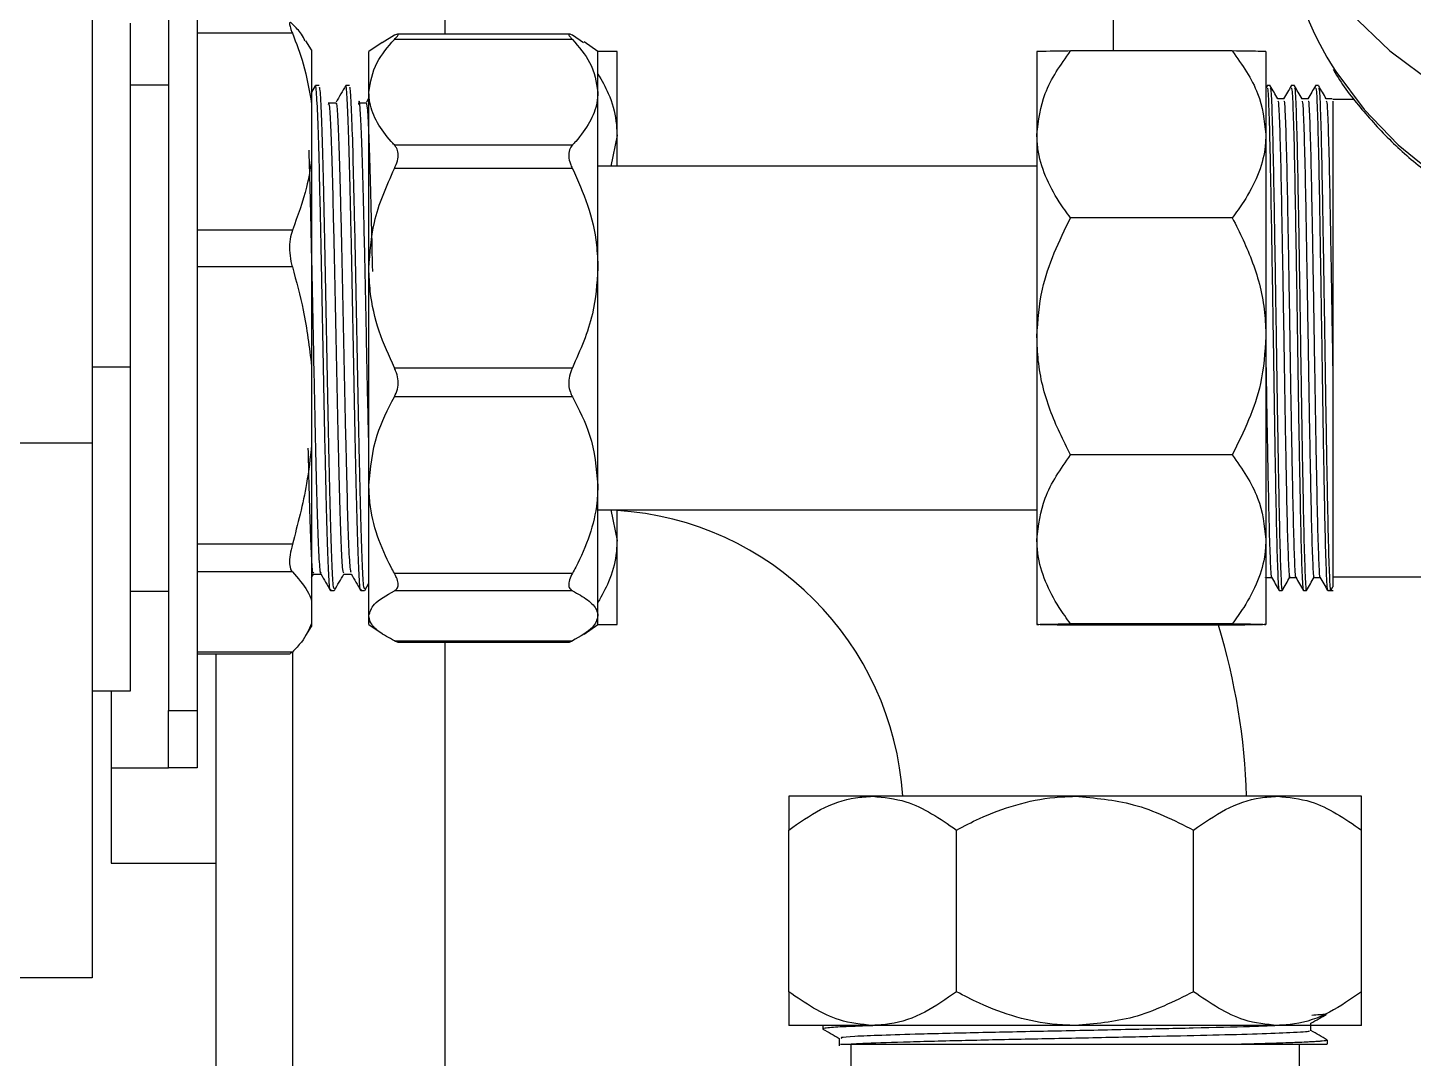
# Model space of a CAD drawing. Extents: x 150 to 4150, y 50 to 2920.
# Drawn here: x 642.3 to 823.8, y 1338.4 to 1473.3 of the extents above; entities that cross this region are included whole.
import ezdxf

# ---------------------------------------------------------------- set-up
doc = ezdxf.new("R2010")
doc.units = 0
doc.header["$LTSCALE"] = 10
doc.linetypes.add('SLD-KATı', pattern=[0])
doc.layers.get('0').update_dxf_attribs({"linetype": 'CONTINUOUS'})

msp = doc.modelspace()

# ---------------------------------------------------------------- linework, layer by layer
at = {"color": 7, "linetype": 'SLD-KATı'}
for p, q in [((650.78, 2138.92), (650.78, 1418.92)), ((697.03, 1472.47), (697.03, 2087.54)), ((660.78, 1481.42), (660.78, 1383.92)), ((664.53, 1481.42), (664.53, 1383.92)), ((655.78, 1473.92), (655.78, 1428.92)), ((677.01, 1472.61), (664.53, 1472.61)), ((690.38, 1472.32), (688.77, 1471.34)), ((713.29, 1472.47), (690.76, 1472.47)), ((715.13, 1471.34), (713.68, 1472.32)), ((679.53, 1470.42), (678.78, 1471.61)), ((679.53, 1470.42), (679.53, 1463.36)), ((688.75, 1471.37), (687.03, 1470.17)), ((687.03, 1464.86), (687.03, 1470.17)), ((713.68, 1471.76), (690.38, 1471.76)), ((717.03, 1470.17), (715.21, 1471.44)), ((717.03, 1464.86), (717.03, 1470.17)), ((719.53, 1459.18), (719.53, 1470.17)), ((774.53, 1470.17), (774.53, 1459.34)), ((800.12, 1470.26), (778.94, 1470.26)), ((804.53, 1470.17), (804.53, 1459.34)), ((660.78, 1465.79), (655.78, 1465.79)), ((680.01, 1465.71), (679.53, 1464.88)), ((680.52, 1465.72), (680.02, 1465.72)), ((684.49, 1465.72), (683.99, 1465.72)), ((687.03, 1441.82), (687.03, 1464.86)), ((717.03, 1441.82), (717.03, 1464.86)), ((804.67, 1465.71), (804.52, 1465.45)), ((805.08, 1465.72), (804.68, 1465.72)), ((808.25, 1465.72), (807.85, 1465.72)), ((811.43, 1465.72), (811.03, 1465.72)), ((679.53, 1463.36), (679.53, 1456.03)), ((682.69, 1463.42), (681.7, 1463.42)), ((686.66, 1463.42), (685.67, 1463.42)), ((687.03, 1464.12), (686.7, 1463.55)), ((806.86, 1464), (806.08, 1464)), ((810.04, 1464), (809.25, 1464)), ((813.21, 1464), (812.43, 1464)), ((816.14, 1463.92), (813.28, 1463.92)), ((719.53, 1459.18), (718.72, 1455.17)), ((719.53, 1455.13), (719.53, 1459.18)), ((774.53, 1459.34), (774.53, 1432.89)), ((804.53, 1459.34), (804.53, 1432.89)), ((690.38, 1457.95), (713.68, 1457.95)), ((679.53, 1456.03), (679.53, 1428.99)), ((713.68, 1454.88), (690.38, 1454.88)), ((774.53, 1455.17), (717.03, 1455.17)), ((800.12, 1448.42), (778.94, 1448.42)), ((677.01, 1446.79), (664.53, 1446.79)), ((677.01, 1441.99), (664.53, 1441.99)), ((687.03, 1413.43), (687.03, 1441.82)), ((717.03, 1413.43), (717.03, 1441.82)), ((774.53, 1432.89), (774.53, 1406.31)), ((804.53, 1432.89), (804.53, 1406.31)), ((655.78, 1428.92), (655.78, 1386.42)), ((679.53, 1428.99), (679.53, 1418.67)), ((690.38, 1428.77), (713.68, 1428.77)), ((713.68, 1424.98), (690.38, 1424.98)), ((650.78, 1418.92), (410.78, 1418.92)), ((650.78, 1418.92), (650.78, 1348.92)), ((679.53, 1418.67), (679.53, 1398.29)), ((800.12, 1417.36), (778.94, 1417.36)), ((687.03, 1396.3), (687.03, 1413.43)), ((717.03, 1396.3), (717.03, 1413.43)), ((717.03, 1410.17), (774.53, 1410.17)), ((718.72, 1410.17), (719.53, 1406.15)), ((719.53, 1406.15), (719.53, 1410.09)), ((677.01, 1405.67), (664.53, 1405.67)), ((719.53, 1395.17), (719.53, 1406.15)), ((774.53, 1406.31), (774.53, 1395.17)), ((804.53, 1406.31), (804.53, 1395.17)), ((677.01, 1402.05), (664.53, 1402.05)), ((679.53, 1401.33), (679.78, 1401.77)), ((679.77, 1401.77), (680.76, 1401.77)), ((683.74, 1401.77), (684.73, 1401.77)), ((690.38, 1401.87), (713.68, 1401.87)), ((804.48, 1401.33), (805.27, 1401.33)), ((804.49, 1401.33), (804.49, 1401.35)), ((807.66, 1401.33), (808.44, 1401.33)), ((810.83, 1401.33), (811.62, 1401.33)), ((813.28, 1401.42), (859.53, 1401.42)), ((655.78, 1399.54), (660.78, 1399.54)), ((682.01, 1399.62), (682.5, 1399.62)), ((685.98, 1399.62), (686.47, 1399.62)), ((686.49, 1399.63), (687.03, 1400.57)), ((713.68, 1399.59), (690.38, 1399.59)), ((806.27, 1399.62), (806.66, 1399.62)), ((809.44, 1399.62), (809.84, 1399.62)), ((812.62, 1399.62), (813.35, 1399.62)), ((813.03, 1399.63), (813.3, 1400.1)), ((679.53, 1398.29), (679.53, 1395.31)), ((687.03, 1395.17), (687.03, 1396.3)), ((717.03, 1395.17), (717.03, 1396.3)), ((678.78, 1393.72), (679.53, 1394.92)), ((679.53, 1395.31), (679.53, 1394.92)), ((687.03, 1395.17), (688.75, 1393.97)), ((715.21, 1393.89), (717.03, 1395.17)), ((800.12, 1395.26), (778.94, 1395.26)), ((800.12, 1395.08), (778.94, 1395.08)), ((690.38, 1393.02), (713.68, 1393.02)), ((690.76, 1392.86), (713.29, 1392.86)), ((697.03, 1301.42), (697.03, 1392.86)), ((677.01, 1391.55), (664.53, 1391.55)), ((664.53, 1391.34), (676.72, 1391.34)), ((667.03, 1271.42), (667.03, 1391.34)), ((677.01, 1391.55), (676.72, 1391.36)), ((655.78, 1386.42), (650.78, 1386.42)), ((660.78, 1383.92), (664.53, 1383.92)), ((660.78, 1376.42), (660.78, 1383.92)), ((664.53, 1383.92), (664.53, 1376.42)), ((653.28, 1376.42), (660.78, 1376.42)), ((653.28, 1376.42), (653.28, 1363.92)), ((664.53, 1376.42), (660.78, 1376.42)), ((753.01, 1372.67), (742.03, 1372.67)), ((779.53, 1372.67), (753.01, 1372.67)), ((806.05, 1372.67), (779.53, 1372.67)), ((817.03, 1372.67), (806.05, 1372.67)), ((742.03, 1347.08), (742.03, 1368.25)), ((764, 1347.08), (764, 1368.25)), ((795.06, 1347.08), (795.06, 1368.25)), ((817.03, 1347.08), (817.03, 1368.25)), ((653.28, 1363.92), (667.03, 1363.92)), ((650.78, 1348.92), (410.78, 1348.92)), ((753.01, 1342.67), (742.03, 1342.67)), ((746.48, 1342.67), (746.48, 1342.23)), ((779.53, 1342.67), (753.01, 1342.67)), ((806.05, 1342.67), (779.53, 1342.67)), ((817.03, 1342.67), (806.05, 1342.67)), ((810.43, 1341.98), (810.43, 1342.96)), ((748.63, 1340.98), (748.63, 1339.99)), ((750.16, 1340.17), (750.16, 1323.01)), ((812.36, 1340.17), (800.04, 1340.17)), ((808.91, 1320.77), (808.91, 1340.17)), ((812.58, 1340.24), (812.58, 1340.74))]:
    msp.add_line(p, q, dxfattribs=at)
at = {"color": 8, "linetype": 'SLD-KATı'}
for p, q in [((784.53, 1603.98), (784.53, 1470.26)), ((650.78, 1428.92), (655.78, 1428.92)), ((677.03, 1391.52), (677.03, 1271.42)), ((653.28, 1386.42), (653.28, 1376.42))]:
    msp.add_line(p, q, dxfattribs=at)
at = {"color": 7, "linetype": 'SLD-KATı', "flags": 128}
msp.add_lwpolyline([(803.28, 1505.43), (803.75, 1499.01), (805.24, 1492.69), (807.74, 1486.56), (811.2, 1480.73), (815.57, 1475.27), (820.78, 1470.28), (826.75, 1465.83), (832.79, 1462.3)], dxfattribs=at)
at = {"color": 8, "linetype": 'SLD-KATı', "flags": 128}
msp.add_lwpolyline([(813.21, 1468.32), (813.69, 1467.56), (817.41, 1462.58), (821.85, 1457.98), (826.96, 1453.82), (832.68, 1450.16), (838.9, 1447.05), (845.56, 1444.54), (852.56, 1442.65), (859.79, 1441.42), (867.16, 1440.86), (874.57, 1440.98), (881.9, 1441.79), (889.06, 1443.26), (895.94, 1445.37), (902.46, 1448.11), (908.51, 1451.42), (914.01, 1455.27), (918.89, 1459.59), (923.08, 1464.34), (926.52, 1469.43), (929.15, 1474.81), (930.95, 1480.38), (931.89, 1486.09)], dxfattribs=at)
at = {"color": 7, "linetype": 'SLD-KATı'}
for centre, radius, start, end in [((847.04, 1489.7), 40.02, 182.4456, 212.2904), ((717.03, 1370.17), 40, 3.5833, 86.4167), ((717.03, 1370.17), 85, 1.6854, 17.0402)]:
    msp.add_arc(centre, radius, start, end, dxfattribs=at)
for points, knots in [([(677.01, 1473.79), (676.89, 1473.89), (676.65, 1474.09), (676.6, 1473.81), (676.76, 1473.24), (676.94, 1472.77), (677.01, 1472.61)], [0, 0, 0, 0, 0.288592, 0.577809, 0.857517, 1, 1, 1, 1]), ([(678.67, 1471.59), (678.53, 1471.88), (678.16, 1472.63), (677.44, 1473.35), (677.01, 1473.79)], [0, 0, 0, 0, 0.391969, 1, 1, 1, 1]), ([(677.01, 1472.61), (677.52, 1471.26), (678.68, 1468.23), (679.23, 1465.11), (679.53, 1463.36)], [0, 0, 0, 0, 0.4420204, 1, 1, 1, 1]), ([(690.38, 1471.76), (690.52, 1471.93), (690.82, 1472.26), (690.9, 1472.49), (690.71, 1472.48), (690.47, 1472.36), (690.38, 1472.32)], [0, 0, 0, 0, 0.280692, 0.562836, 0.825739, 1, 1, 1, 1]), ([(713.68, 1472.32), (713.54, 1472.39), (713.24, 1472.52), (713.16, 1472.42), (713.35, 1472.13), (713.59, 1471.87), (713.68, 1471.76)], [0, 0, 0, 0, 0.2806876, 0.5628244, 0.8257602, 1, 1, 1, 1]), ([(813.34, 1467.85), (813.37, 1467.81), (814.31, 1466.06), (816.81, 1462.86), (820.86, 1458.35), (825.62, 1454.26), (830.91, 1450.61), (836.69, 1447.45), (842.89, 1444.82), (849.44, 1442.76), (856.23, 1441.28), (863.19, 1440.42), (870.24, 1440.17), (877.28, 1440.54), (884.22, 1441.53), (890.97, 1443.13), (897.46, 1445.31), (903.6, 1448.06), (909.3, 1451.33), (914.5, 1455.1), (919.14, 1459.3), (923.12, 1463.9), (926.27, 1468.45), (927.73, 1471.57), (928.37, 1472.94)], [0, 0, 0, 0, 0.001351, 0.049015, 0.096796, 0.144681, 0.192649, 0.240674, 0.288735, 0.336819, 0.384914, 0.433015, 0.481122, 0.529235, 0.577356, 0.625487, 0.673629, 0.721779, 0.769929, 0.818069, 0.866178, 0.914232, 0.962201, 1, 1, 1, 1]), ([(687.03, 1464.86), (687.24, 1466.18), (687.62, 1468.58), (689.52, 1470.78), (690.38, 1471.76)], [0, 0, 0, 0, 0.551009, 1, 1, 1, 1]), ([(713.68, 1471.76), (714.54, 1470.78), (716.44, 1468.58), (716.82, 1466.18), (717.03, 1464.86)], [0, 0, 0, 0, 0.448991, 1, 1, 1, 1]), ([(719.53, 1470.17), (719.44, 1470.17), (719.27, 1470.17), (717.71, 1470.17), (717.03, 1470.17)], [0, 0, 0, 0, 0.561286, 1, 1, 1, 1]), ([(774.53, 1459.34), (774.75, 1461.15), (775.2, 1464.99), (777.65, 1468.44), (778.94, 1470.26)], [0, 0, 0, 0, 0.472494, 1, 1, 1, 1]), ([(778.94, 1470.26), (777.98, 1470.25), (776.03, 1470.22), (774.69, 1470.19), (774.57, 1470.17), (774.53, 1470.17)], [0, 0, 0, 0, 0.396749, 0.806753, 1, 1, 1, 1]), ([(800.12, 1470.26), (801.41, 1468.44), (803.86, 1464.99), (804.31, 1461.15), (804.53, 1459.34)], [0, 0, 0, 0, 0.527506, 1, 1, 1, 1]), ([(804.53, 1470.17), (804.39, 1470.18), (804.02, 1470.21), (801.61, 1470.24), (800.12, 1470.26)], [0, 0, 0, 0, 0.381422, 1, 1, 1, 1]), ([(717.03, 1467.26), (717.52, 1466.41), (718.66, 1464.42), (719.42, 1461.67), (719.5, 1459.81), (719.53, 1459.18)], [0, 0, 0, 0, 0.330888, 0.773035, 1, 1, 1, 1]), ([(682.01, 1399.81), (682, 1399.75), (681.93, 1399.38), (681.8, 1401.17), (681.62, 1405.22), (681.45, 1411.61), (681.27, 1419.55), (681.09, 1428.52), (680.92, 1437.81), (680.74, 1446.71), (680.56, 1454.5), (680.4, 1460.68), (680.21, 1464.48), (680.08, 1466.07), (680.01, 1465.58), (680, 1465.49)], [0, 0, 0, 0, 0.017009, 0.104762, 0.193242, 0.279725, 0.367856, 0.456105, 0.54255, 0.630954, 0.718865, 0.805468, 0.894035, 0.981505, 1, 1, 1, 1]), ([(682.5, 1399.83), (682.46, 1399.89), (682.36, 1400.03), (682.19, 1403.25), (682.01, 1408.69), (681.84, 1416.05), (681.66, 1424.66), (681.49, 1433.9), (681.31, 1443.05), (681.13, 1451.38), (680.96, 1458.31), (680.79, 1463.15), (680.63, 1465.63), (680.55, 1465.46), (680.52, 1465.41)], [0, 0, 0, 0, 0.068307, 0.157852, 0.246133, 0.334143, 0.423717, 0.511504, 0.60003, 0.689521, 0.777, 0.865949, 0.955247, 1, 1, 1, 1]), ([(683.98, 1465.71), (683.77, 1465.35), (683.36, 1464.63), (682.94, 1463.91), (682.73, 1463.55)], [0, 0, 0, 0, 0.500007, 1, 1, 1, 1]), ([(685.98, 1399.81), (685.97, 1399.75), (685.9, 1399.38), (685.77, 1401.17), (685.58, 1405.22), (685.42, 1411.61), (685.24, 1419.55), (685.06, 1428.52), (684.89, 1437.81), (684.71, 1446.71), (684.53, 1454.5), (684.36, 1460.68), (684.18, 1464.48), (684.05, 1466.07), (683.98, 1465.58), (683.97, 1465.5)], [0, 0, 0, 0, 0.01702, 0.104828, 0.193364, 0.279901, 0.368088, 0.456393, 0.542893, 0.631352, 0.719319, 0.805976, 0.8946, 0.982125, 1, 1, 1, 1]), ([(686.47, 1399.83), (686.43, 1399.89), (686.33, 1400.03), (686.16, 1403.25), (685.98, 1408.69), (685.81, 1416.05), (685.63, 1424.66), (685.46, 1433.9), (685.28, 1443.05), (685.1, 1451.38), (684.93, 1458.31), (684.75, 1463.15), (684.6, 1465.63), (684.52, 1465.46), (684.49, 1465.41)], [0, 0, 0, 0, 0.068307, 0.157852, 0.246133, 0.334143, 0.423717, 0.511504, 0.60003, 0.689521, 0.777, 0.865949, 0.955247, 1, 1, 1, 1]), ([(690.38, 1457.95), (690.23, 1458.11), (689.36, 1459.05), (688.03, 1460.87), (687.14, 1463.05), (687.06, 1464.4), (687.03, 1464.86)], [0, 0, 0, 0, 0.073265, 0.436541, 0.808874, 1, 1, 1, 1]), ([(717.03, 1464.86), (717, 1464.4), (716.92, 1463.07), (716.04, 1460.89), (714.72, 1459.07), (713.83, 1458.11), (713.68, 1457.95)], [0, 0, 0, 0, 0.191124, 0.553708, 0.926733, 1, 1, 1, 1]), ([(804.68, 1465.41), (804.71, 1465.42), (804.79, 1465.45), (804.92, 1462.36), (805.07, 1456.8), (805.21, 1449.11), (805.36, 1440.09), (805.51, 1430.43), (805.65, 1420.95), (805.8, 1412.49), (805.94, 1405.63), (806.09, 1401.27), (806.2, 1399.34), (806.26, 1399.75), (806.27, 1399.82)], [0, 0, 0, 0, 0.059454, 0.152132, 0.245062, 0.33614, 0.429297, 0.521568, 0.613081, 0.706385, 0.797817, 0.890184, 0.983301, 1, 1, 1, 1]), ([(806.08, 1463.99), (805.92, 1464.27), (805.59, 1464.85), (805.26, 1465.42), (805.09, 1465.71)], [0, 0, 0, 0, 0.5, 1, 1, 1, 1]), ([(805.09, 1465.37), (805.11, 1465.37), (805.19, 1465.38), (805.32, 1462.35), (805.47, 1456.8), (805.6, 1449.11), (805.76, 1440.09), (805.9, 1430.43), (806.05, 1420.95), (806.2, 1412.49), (806.34, 1405.64), (806.49, 1401.25), (806.6, 1399.32), (806.66, 1399.8), (806.68, 1399.9)], [0, 0, 0, 0, 0.0509766, 0.1436506, 0.2365766, 0.3276499, 0.4208026, 0.5130691, 0.6045777, 0.6978779, 0.7893057, 0.8816679, 0.9747805, 1, 1, 1, 1]), ([(807.84, 1465.71), (807.68, 1465.42), (807.35, 1464.85), (807.01, 1464.28), (806.85, 1463.99)], [0, 0, 0, 0, 0.500004, 1, 1, 1, 1]), ([(807.85, 1465.41), (807.88, 1465.42), (807.96, 1465.45), (808.09, 1462.36), (808.25, 1456.8), (808.38, 1449.11), (808.54, 1440.09), (808.68, 1430.43), (808.82, 1420.95), (808.98, 1412.49), (809.12, 1405.63), (809.26, 1401.27), (809.38, 1399.34), (809.43, 1399.75), (809.44, 1399.82)], [0, 0, 0, 0, 0.059454, 0.152132, 0.245062, 0.33614, 0.429297, 0.521568, 0.613081, 0.706385, 0.797817, 0.890184, 0.983301, 1, 1, 1, 1]), ([(809.26, 1463.99), (809.09, 1464.27), (808.76, 1464.85), (808.43, 1465.42), (808.26, 1465.71)], [0, 0, 0, 0, 0.5, 1, 1, 1, 1]), ([(808.26, 1465.37), (808.29, 1465.37), (808.36, 1465.38), (808.49, 1462.35), (808.64, 1456.8), (808.78, 1449.11), (808.93, 1440.09), (809.08, 1430.43), (809.22, 1420.95), (809.37, 1412.49), (809.51, 1405.64), (809.66, 1401.25), (809.78, 1399.32), (809.84, 1399.8), (809.85, 1399.9)], [0, 0, 0, 0, 0.050977, 0.143651, 0.236577, 0.32765, 0.420803, 0.513069, 0.604578, 0.697878, 0.789306, 0.881668, 0.974781, 1, 1, 1, 1]), ([(811.02, 1465.71), (810.85, 1465.42), (810.52, 1464.85), (810.19, 1464.28), (810.02, 1463.99)], [0, 0, 0, 0, 0.500004, 1, 1, 1, 1]), ([(811.03, 1465.41), (811.06, 1465.42), (811.14, 1465.45), (811.27, 1462.36), (811.42, 1456.8), (811.56, 1449.11), (811.71, 1440.09), (811.86, 1430.43), (812, 1420.95), (812.15, 1412.49), (812.29, 1405.63), (812.44, 1401.27), (812.55, 1399.34), (812.61, 1399.75), (812.62, 1399.82)], [0, 0, 0, 0, 0.059454, 0.152132, 0.245062, 0.33614, 0.429297, 0.521568, 0.613081, 0.706385, 0.797817, 0.890184, 0.983301, 1, 1, 1, 1]), ([(812.43, 1463.99), (812.27, 1464.27), (811.94, 1464.85), (811.6, 1465.42), (811.44, 1465.71)], [0, 0, 0, 0, 0.5, 1, 1, 1, 1]), ([(811.44, 1465.37), (811.46, 1465.37), (811.54, 1465.38), (811.67, 1462.35), (811.82, 1456.8), (811.95, 1449.11), (812.11, 1440.09), (812.25, 1430.43), (812.4, 1420.95), (812.55, 1412.49), (812.69, 1405.64), (812.84, 1401.25), (812.95, 1399.32), (813.01, 1399.8), (813.03, 1399.9)], [0, 0, 0, 0, 0.050977, 0.143651, 0.236577, 0.32765, 0.420803, 0.513069, 0.604578, 0.697878, 0.789306, 0.881668, 0.974781, 1, 1, 1, 1]), ([(683.74, 1401.88), (683.69, 1402.01), (683.59, 1402.3), (683.41, 1405.61), (683.24, 1410.92), (683.06, 1417.95), (682.88, 1426.1), (682.71, 1434.76), (682.53, 1443.27), (682.35, 1450.94), (682.19, 1457.24), (682.01, 1461.57), (681.84, 1463.77), (681.74, 1463.38), (681.7, 1463.21)], [0, 0, 0, 0, 0.07568, 0.162486, 0.247727, 0.333328, 0.420096, 0.504964, 0.591014, 0.677638, 0.762321, 0.848719, 0.93509, 1, 1, 1, 1]), ([(684.71, 1401.99), (684.67, 1402.11), (684.57, 1402.4), (684.4, 1405.62), (684.23, 1410.91), (684.06, 1417.95), (683.87, 1426.1), (683.7, 1434.76), (683.53, 1443.27), (683.34, 1450.94), (683.18, 1457.24), (683, 1461.54), (682.85, 1463.66), (682.76, 1463.36), (682.73, 1463.26)], [0, 0, 0, 0, 0.0674295, 0.1569802, 0.2449168, 0.3332257, 0.4227377, 0.510289, 0.5990604, 0.6884231, 0.7757848, 0.8649147, 0.9540185, 1, 1, 1, 1]), ([(687.03, 1418.26), (687, 1419.72), (686.9, 1423.68), (686.75, 1431.13), (686.58, 1439.74), (686.4, 1447.85), (686.22, 1454.77), (686.05, 1460.06), (685.87, 1463.02), (685.75, 1464.04), (685.68, 1463.35), (685.67, 1463.24)], [0, 0, 0, 0, 0.075114, 0.204037, 0.331553, 0.461802, 0.590001, 0.718172, 0.848425, 0.97596, 1, 1, 1, 1]), ([(687.53, 1441.37), (687.48, 1443.53), (687.38, 1448.4), (687.22, 1454.77), (687.04, 1459.99), (686.86, 1463.21), (686.75, 1463.4), (686.7, 1463.5)], [0, 0, 0, 0, 0.166934, 0.37732, 0.587659, 0.801417, 1, 1, 1, 1]), ([(806.08, 1463.67), (806.11, 1463.67), (806.18, 1463.67), (806.31, 1460.81), (806.46, 1455.55), (806.6, 1448.25), (806.75, 1439.7), (806.9, 1430.55), (807.04, 1421.56), (807.19, 1413.54), (807.33, 1407.04), (807.48, 1402.9), (807.59, 1401.07), (807.65, 1401.47), (807.66, 1401.53)], [0, 0, 0, 0, 0.051119, 0.144577, 0.238289, 0.330131, 0.424071, 0.517118, 0.6094, 0.703489, 0.795689, 0.888832, 0.982732, 1, 1, 1, 1]), ([(806.86, 1463.71), (806.89, 1463.72), (806.97, 1463.74), (807.1, 1460.82), (807.25, 1455.54), (807.39, 1448.25), (807.54, 1439.7), (807.69, 1430.55), (807.83, 1421.56), (807.99, 1413.54), (808.13, 1407.03), (808.27, 1402.93), (808.38, 1401.09), (808.43, 1401.42), (808.44, 1401.45)], [0, 0, 0, 0, 0.059602, 0.153134, 0.246919, 0.338834, 0.432848, 0.525968, 0.618323, 0.712486, 0.804758, 0.897974, 0.991949, 1, 1, 1, 1]), ([(809.26, 1463.67), (809.28, 1463.67), (809.36, 1463.67), (809.48, 1460.81), (809.63, 1455.55), (809.77, 1448.25), (809.92, 1439.7), (810.07, 1430.55), (810.21, 1421.56), (810.37, 1413.54), (810.51, 1407.04), (810.65, 1402.9), (810.77, 1401.07), (810.82, 1401.47), (810.83, 1401.53)], [0, 0, 0, 0, 0.051119, 0.1445766, 0.2382886, 0.3301307, 0.4240712, 0.5171177, 0.6093998, 0.7034889, 0.7956886, 0.8888315, 0.9827323, 1, 1, 1, 1]), ([(810.04, 1463.71), (810.07, 1463.72), (810.15, 1463.74), (810.28, 1460.82), (810.43, 1455.54), (810.57, 1448.25), (810.72, 1439.7), (810.87, 1430.55), (811.01, 1421.56), (811.16, 1413.54), (811.3, 1407.03), (811.45, 1402.93), (811.55, 1401.09), (811.61, 1401.42), (811.61, 1401.45)], [0, 0, 0, 0, 0.0596024, 0.1531336, 0.2469193, 0.3388337, 0.4328482, 0.5259678, 0.6183226, 0.7124858, 0.8047581, 0.8979743, 0.9919489, 1, 1, 1, 1]), ([(812.43, 1463.67), (812.46, 1463.67), (812.53, 1463.67), (812.66, 1460.81), (812.81, 1455.55), (812.95, 1448.25), (813.1, 1439.71), (813.21, 1432.8), (813.27, 1429.06), (813.28, 1428.31)], [0, 0, 0, 0, 0.094616, 0.267597, 0.441049, 0.611039, 0.784914, 0.957134, 1, 1, 1, 1]), ([(813.28, 1463.7), (813.28, 1463.61), (813.28, 1463.2), (813.28, 1461.9), (813.28, 1459.29), (813.28, 1456.09), (813.28, 1452.23), (813.28, 1447.81), (813.28, 1442.96), (813.28, 1436.45), (813.28, 1431.49), (813.28, 1428.31)], [0, 0, 0, 0, 0.032324, 0.162246, 0.269693, 0.377138, 0.484582, 0.592027, 0.699472, 0.806918, 1, 1, 1, 1]), ([(778.94, 1448.42), (778.43, 1449.12), (777.13, 1450.87), (775.54, 1453.88), (774.64, 1456.87), (774.56, 1458.71), (774.53, 1459.34)], [0, 0, 0, 0, 0.205613, 0.51701, 0.836169, 1, 1, 1, 1]), ([(804.53, 1459.34), (804.5, 1458.71), (804.42, 1456.9), (803.54, 1453.91), (801.95, 1450.9), (800.63, 1449.12), (800.12, 1448.42)], [0, 0, 0, 0, 0.16383, 0.474628, 0.794387, 1, 1, 1, 1]), ([(690.38, 1454.88), (690.52, 1455.22), (690.82, 1455.89), (690.9, 1456.85), (690.71, 1457.54), (690.47, 1457.83), (690.38, 1457.95)], [0, 0, 0, 0, 0.280696, 0.562835, 0.825749, 1, 1, 1, 1]), ([(713.68, 1457.95), (713.54, 1457.75), (713.24, 1457.35), (713.16, 1456.47), (713.35, 1455.61), (713.59, 1455.09), (713.68, 1454.88)], [0, 0, 0, 0, 0.28069, 0.562842, 0.825751, 1, 1, 1, 1]), ([(679.53, 1456.03), (679.34, 1454.83), (678.84, 1451.71), (677.7, 1448.66), (677.01, 1446.79)], [0, 0, 0, 0, 0.385501, 1, 1, 1, 1]), ([(680.75, 1401.96), (680.74, 1401.92), (680.67, 1401.68), (680.54, 1403.54), (680.36, 1407.56), (680.19, 1413.72), (680.01, 1421.28), (679.83, 1429.73), (679.66, 1438.42), (679.48, 1446.6), (679.32, 1453.2), (679.23, 1456.1), (679.19, 1457.27)], [0, 0, 0, 0, 0.019926, 0.13316, 0.246855, 0.358083, 0.471722, 0.585036, 0.696368, 0.810274, 0.923071, 1, 1, 1, 1]), ([(687.03, 1441.82), (687.17, 1443.84), (687.48, 1448.38), (689.34, 1452.56), (690.38, 1454.88)], [0, 0, 0, 0, 0.444643, 1, 1, 1, 1]), ([(713.68, 1454.88), (714.4, 1453.29), (715.85, 1450.08), (716.88, 1445.63), (716.99, 1442.84), (717.03, 1441.82)], [0, 0, 0, 0, 0.382411, 0.774653, 1, 1, 1, 1]), ([(774.53, 1432.89), (774.67, 1434.97), (775.04, 1440.42), (777.45, 1445.37), (778.94, 1448.42)], [0, 0, 0, 0, 0.381419, 1, 1, 1, 1]), ([(800.12, 1448.42), (801.08, 1446.49), (803.03, 1442.56), (804.37, 1437.22), (804.49, 1433.94), (804.53, 1432.89)], [0, 0, 0, 0, 0.396748, 0.806753, 1, 1, 1, 1]), ([(677.01, 1446.79), (676.89, 1446.42), (676.65, 1445.67), (676.6, 1444.2), (676.76, 1442.94), (676.94, 1442.23), (677.01, 1441.99)], [0, 0, 0, 0, 0.288567, 0.577783, 0.857505, 1, 1, 1, 1]), ([(677.01, 1441.99), (677.52, 1440.1), (678.68, 1435.83), (679.23, 1431.44), (679.53, 1428.99)], [0, 0, 0, 0, 0.442021, 1, 1, 1, 1]), ([(690.38, 1428.77), (689.66, 1430.35), (688.21, 1433.56), (687.18, 1438.02), (687.07, 1440.81), (687.03, 1441.82)], [0, 0, 0, 0, 0.382409, 0.774652, 1, 1, 1, 1]), ([(717.03, 1441.82), (716.89, 1439.81), (716.58, 1435.27), (714.72, 1431.09), (713.68, 1428.77)], [0, 0, 0, 0, 0.444645, 1, 1, 1, 1]), ([(778.94, 1417.36), (777.98, 1419.29), (776.03, 1423.22), (774.69, 1428.56), (774.57, 1431.84), (774.53, 1432.89)], [0, 0, 0, 0, 0.396747, 0.806751, 1, 1, 1, 1]), ([(804.53, 1432.89), (804.39, 1430.81), (804.02, 1425.36), (801.61, 1420.41), (800.12, 1417.36)], [0, 0, 0, 0, 0.381418, 1, 1, 1, 1]), ([(690.38, 1424.98), (690.52, 1425.3), (690.82, 1425.93), (690.9, 1427.05), (690.71, 1428.03), (690.47, 1428.56), (690.38, 1428.77)], [0, 0, 0, 0, 0.280693, 0.562832, 0.825752, 1, 1, 1, 1]), ([(713.68, 1428.77), (713.54, 1428.42), (713.24, 1427.72), (713.16, 1426.58), (713.35, 1425.65), (713.59, 1425.17), (713.68, 1424.98)], [0, 0, 0, 0, 0.2806896, 0.5628338, 0.8257497, 1, 1, 1, 1]), ([(804.53, 1429.57), (804.57, 1426.93), (804.66, 1421.25), (804.81, 1413.55), (804.95, 1407.03), (805.1, 1402.93), (805.21, 1401.09), (805.26, 1401.42), (805.26, 1401.45)], [0, 0, 0, 0, 0.176917, 0.379979, 0.578963, 0.779983, 0.982638, 1, 1, 1, 1]), ([(813.28, 1428.31), (813.28, 1426.92), (813.28, 1423.76), (813.28, 1419.05), (813.28, 1414.35), (813.28, 1410.15), (813.28, 1406.55), (813.28, 1403.67), (813.28, 1401.56), (813.28, 1400.28), (813.28, 1400.16), (813.28, 1400.11)], [0, 0, 0, 0, 0.090742, 0.205185, 0.31963, 0.434063, 0.548506, 0.663293, 0.778077, 0.895011, 1, 1, 1, 1]), ([(687.03, 1413.43), (687.24, 1415.64), (687.62, 1419.66), (689.52, 1423.33), (690.38, 1424.98)], [0, 0, 0, 0, 0.55101, 1, 1, 1, 1]), ([(713.68, 1424.98), (714.54, 1423.33), (716.44, 1419.66), (716.82, 1415.64), (717.03, 1413.43)], [0, 0, 0, 0, 0.44899, 1, 1, 1, 1]), ([(679.53, 1418.67), (679.34, 1416.98), (678.84, 1412.59), (677.7, 1408.3), (677.01, 1405.67)], [0, 0, 0, 0, 0.385497, 1, 1, 1, 1]), ([(679.78, 1402.01), (679.76, 1401.94), (679.68, 1401.64), (679.55, 1403.51), (679.36, 1407.6), (679.22, 1412.75), (679.13, 1416.76), (679.09, 1418.24)], [0, 0, 0, 0, 0.0778588, 0.3365649, 0.5963254, 0.8504477, 1, 1, 1, 1]), ([(774.53, 1406.31), (774.75, 1408.14), (775.2, 1412.03), (777.65, 1415.52), (778.94, 1417.36)], [0, 0, 0, 0, 0.4724933, 1, 1, 1, 1]), ([(800.12, 1417.36), (801.41, 1415.52), (803.86, 1412.03), (804.31, 1408.14), (804.53, 1406.31)], [0, 0, 0, 0, 0.5275067, 1, 1, 1, 1]), ([(690.38, 1401.87), (690.23, 1402.14), (689.36, 1403.72), (688.03, 1406.75), (687.14, 1410.41), (687.06, 1412.66), (687.03, 1413.43)], [0, 0, 0, 0, 0.073265, 0.436546, 0.808872, 1, 1, 1, 1]), ([(717.03, 1413.43), (717, 1412.66), (716.92, 1410.45), (716.04, 1406.79), (714.72, 1403.75), (713.83, 1402.14), (713.68, 1401.87)], [0, 0, 0, 0, 0.191126, 0.553705, 0.926734, 1, 1, 1, 1]), ([(677.01, 1405.67), (676.89, 1405.19), (676.65, 1404.25), (676.6, 1403.07), (676.76, 1402.36), (676.94, 1402.13), (677.01, 1402.05)], [0, 0, 0, 0, 0.288567, 0.577784, 0.857504, 1, 1, 1, 1]), ([(719.53, 1406.15), (719.5, 1405.52), (719.42, 1403.7), (718.67, 1400.95), (717.53, 1398.96), (717.03, 1398.08)], [0, 0, 0, 0, 0.227087, 0.657898, 1, 1, 1, 1]), ([(778.94, 1395.26), (778.43, 1395.97), (777.13, 1397.74), (775.54, 1400.78), (774.64, 1403.81), (774.56, 1405.67), (774.53, 1406.31)], [0, 0, 0, 0, 0.2056097, 0.51701, 0.8361692, 1, 1, 1, 1]), ([(804.53, 1406.31), (804.5, 1405.67), (804.42, 1403.84), (803.54, 1400.81), (801.95, 1397.77), (800.63, 1395.97), (800.12, 1395.26)], [0, 0, 0, 0, 0.163829, 0.474631, 0.79439, 1, 1, 1, 1]), ([(677.01, 1402.05), (677.75, 1401.23), (678.88, 1399.99), (679.37, 1398.72), (679.53, 1398.29)], [0, 0, 0, 0, 0.663408, 1, 1, 1, 1]), ([(680.75, 1401.78), (680.95, 1401.42), (681.37, 1400.7), (681.79, 1399.98), (682, 1399.62)], [0, 0, 0, 0, 0.49999, 1, 1, 1, 1]), ([(682.52, 1399.63), (682.72, 1399.99), (683.14, 1400.7), (683.55, 1401.41), (683.75, 1401.77)], [0, 0, 0, 0, 0.502562, 1, 1, 1, 1]), ([(684.72, 1401.78), (684.92, 1401.42), (685.34, 1400.7), (685.76, 1399.98), (685.96, 1399.62)], [0, 0, 0, 0, 0.499993, 1, 1, 1, 1]), ([(690.38, 1399.59), (690.52, 1399.7), (690.82, 1399.91), (690.9, 1400.54), (690.71, 1401.24), (690.47, 1401.69), (690.38, 1401.87)], [0, 0, 0, 0, 0.280697, 0.562852, 0.825758, 1, 1, 1, 1]), ([(713.68, 1401.87), (713.54, 1401.58), (713.24, 1400.99), (713.16, 1400.26), (713.35, 1399.8), (713.59, 1399.65), (713.68, 1399.59)], [0, 0, 0, 0, 0.2806856, 0.5628248, 0.8257467, 1, 1, 1, 1]), ([(805.26, 1401.35), (805.43, 1401.06), (805.76, 1400.49), (806.09, 1399.91), (806.25, 1399.63)], [0, 0, 0, 0, 0.500005, 1, 1, 1, 1]), ([(806.68, 1399.63), (806.84, 1399.91), (807.17, 1400.49), (807.5, 1401.06), (807.67, 1401.35)], [0, 0, 0, 0, 0.500004, 1, 1, 1, 1]), ([(808.44, 1401.35), (808.6, 1401.06), (808.93, 1400.49), (809.26, 1399.91), (809.43, 1399.63)], [0, 0, 0, 0, 0.499996, 1, 1, 1, 1]), ([(809.85, 1399.63), (810.02, 1399.91), (810.35, 1400.49), (810.68, 1401.06), (810.84, 1401.35)], [0, 0, 0, 0, 0.500004, 1, 1, 1, 1]), ([(811.61, 1401.35), (811.78, 1401.06), (812.11, 1400.49), (812.44, 1399.91), (812.6, 1399.63)], [0, 0, 0, 0, 0.499996, 1, 1, 1, 1]), ([(687.03, 1396.3), (687.17, 1396.81), (687.48, 1397.95), (689.34, 1399.01), (690.38, 1399.59)], [0, 0, 0, 0, 0.444644, 1, 1, 1, 1]), ([(713.68, 1399.59), (714.4, 1399.19), (715.85, 1398.38), (716.88, 1397.26), (716.99, 1396.56), (717.03, 1396.3)], [0, 0, 0, 0, 0.382413, 0.774658, 1, 1, 1, 1]), ([(690.38, 1393.02), (689.66, 1393.41), (688.21, 1394.22), (687.18, 1395.34), (687.07, 1396.05), (687.03, 1396.3)], [0, 0, 0, 0, 0.382409, 0.77465, 1, 1, 1, 1]), ([(717.03, 1396.3), (716.89, 1395.79), (716.58, 1394.65), (714.72, 1393.6), (713.68, 1393.02)], [0, 0, 0, 0, 0.4446494, 1, 1, 1, 1]), ([(679.53, 1395.31), (679.17, 1394.49), (678.6, 1393.22), (677.43, 1391.99), (677.01, 1391.55)], [0, 0, 0, 0, 0.642826, 1, 1, 1, 1]), ([(717.07, 1395.17), (717.32, 1395.17), (718.52, 1395.17), (719.35, 1395.17), (719.49, 1395.17), (719.53, 1395.17)], [0, 0, 0, 0, 0.1496382, 0.727585, 1, 1, 1, 1]), ([(774.53, 1395.17), (774.67, 1395.18), (775.04, 1395.21), (777.45, 1395.24), (778.94, 1395.26)], [0, 0, 0, 0, 0.381423, 1, 1, 1, 1]), ([(778.94, 1395.08), (777.98, 1395.09), (776.03, 1395.11), (774.69, 1395.14), (774.57, 1395.16), (774.53, 1395.17)], [0, 0, 0, 0, 0.396744, 0.806752, 1, 1, 1, 1]), ([(800.12, 1395.26), (801.08, 1395.25), (803.03, 1395.23), (804.37, 1395.19), (804.49, 1395.17), (804.53, 1395.17)], [0, 0, 0, 0, 0.39675, 0.806754, 1, 1, 1, 1]), ([(804.53, 1395.17), (804.39, 1395.16), (804.02, 1395.12), (801.61, 1395.09), (800.12, 1395.08)], [0, 0, 0, 0, 0.381416, 1, 1, 1, 1]), ([(690.76, 1392.89), (690.73, 1392.89), (690.66, 1392.88), (690.48, 1392.97), (690.38, 1393.02)], [0, 0, 0, 0, 0.453451, 1, 1, 1, 1]), ([(713.68, 1393.02), (713.51, 1392.93), (713.32, 1392.83), (713.29, 1392.87), (713.29, 1392.88)], [0, 0, 0, 0, 0.879305, 1, 1, 1, 1]), ([(742.03, 1368.25), (743.4, 1369.21), (746.18, 1371.17), (749.95, 1372.51), (752.27, 1372.63), (753.01, 1372.67)], [0, 0, 0, 0, 0.396751, 0.8067519, 1, 1, 1, 1]), ([(742.03, 1372.67), (742.03, 1372.45), (742.03, 1371.99), (742.03, 1369.55), (742.03, 1368.25)], [0, 0, 0, 0, 0.472495, 1, 1, 1, 1]), ([(753.01, 1372.67), (754.49, 1372.53), (758.34, 1372.16), (761.84, 1369.75), (764, 1368.25)], [0, 0, 0, 0, 0.381422, 1, 1, 1, 1]), ([(764, 1368.25), (764.99, 1368.77), (767.48, 1370.07), (771.76, 1371.66), (776.01, 1372.56), (778.64, 1372.64), (779.53, 1372.67)], [0, 0, 0, 0, 0.205611, 0.51701, 0.836168, 1, 1, 1, 1]), ([(779.53, 1372.67), (782.11, 1372.45), (787.57, 1371.99), (792.47, 1369.55), (795.06, 1368.25)], [0, 0, 0, 0, 0.472493, 1, 1, 1, 1]), ([(795.06, 1368.25), (796.43, 1369.21), (799.21, 1371.17), (802.99, 1372.51), (805.3, 1372.63), (806.05, 1372.67)], [0, 0, 0, 0, 0.396745, 0.806746, 1, 1, 1, 1]), ([(806.05, 1372.67), (807.52, 1372.53), (811.37, 1372.16), (814.87, 1369.75), (817.03, 1368.25)], [0, 0, 0, 0, 0.381416, 1, 1, 1, 1]), ([(817.03, 1368.25), (817.03, 1369.55), (817.03, 1371.99), (817.03, 1372.45), (817.03, 1372.67)], [0, 0, 0, 0, 0.527505, 1, 1, 1, 1]), ([(753.01, 1342.67), (751.54, 1342.81), (747.69, 1343.18), (744.19, 1345.59), (742.03, 1347.08)], [0, 0, 0, 0, 0.381419, 1, 1, 1, 1]), ([(742.03, 1347.08), (742.03, 1345.79), (742.03, 1343.34), (742.03, 1342.88), (742.03, 1342.67)], [0, 0, 0, 0, 0.527505, 1, 1, 1, 1]), ([(764, 1347.08), (762.63, 1346.12), (759.85, 1344.17), (756.07, 1342.83), (753.76, 1342.71), (753.01, 1342.67)], [0, 0, 0, 0, 0.396748, 0.806749, 1, 1, 1, 1]), ([(779.53, 1342.67), (778.64, 1342.69), (776.06, 1342.77), (771.8, 1343.66), (767.52, 1345.24), (764.99, 1346.56), (764, 1347.08)], [0, 0, 0, 0, 0.163831, 0.474632, 0.794391, 1, 1, 1, 1]), ([(795.06, 1347.08), (792.47, 1345.79), (787.57, 1343.34), (782.11, 1342.88), (779.53, 1342.67)], [0, 0, 0, 0, 0.527507, 1, 1, 1, 1]), ([(806.05, 1342.67), (804.58, 1342.81), (800.72, 1343.18), (797.22, 1345.59), (795.06, 1347.08)], [0, 0, 0, 0, 0.381425, 1, 1, 1, 1]), ([(817.03, 1347.08), (815.66, 1346.12), (812.89, 1344.17), (809.11, 1342.83), (806.79, 1342.71), (806.05, 1342.67)], [0, 0, 0, 0, 0.396754, 0.8067552, 1, 1, 1, 1]), ([(817.03, 1342.67), (817.03, 1342.88), (817.03, 1343.34), (817.03, 1345.79), (817.03, 1347.08)], [0, 0, 0, 0, 0.472495, 1, 1, 1, 1]), ([(810.41, 1342.95), (810.77, 1343.15), (811.45, 1343.54), (812.12, 1343.93), (812.44, 1344.12)], [0, 0, 0, 0, 0.53079, 1, 1, 1, 1]), ([(812.55, 1344.19), (812.55, 1344.18), (812.52, 1344.16), (812.26, 1344.12), (811.68, 1344.06), (810.89, 1344.01), (810.53, 1343.99)], [0, 0, 0, 0, 0.080836, 0.306312, 0.681152, 1, 1, 1, 1]), ([(754.28, 1342.67), (754.16, 1342.66), (753.61, 1342.65), (752.75, 1342.62), (751.68, 1342.59), (750.71, 1342.55), (749.7, 1342.51), (748.6, 1342.46), (747.49, 1342.39), (746.76, 1342.32), (746.52, 1342.26), (746.44, 1342.22), (746.51, 1342.21), (746.53, 1342.2)], [0, 0, 0, 0, 0.023095, 0.100834, 0.178572, 0.25631, 0.334049, 0.44635, 0.594653, 0.770975, 0.894503, 0.970178, 1, 1, 1, 1]), ([(746.5, 1342.2), (746.86, 1342), (747.57, 1341.59), (748.28, 1341.18), (748.63, 1340.97)], [0, 0, 0, 0, 0.504627, 1, 1, 1, 1]), ([(806.7, 1342.67), (805.38, 1342.61), (802.47, 1342.49), (795.19, 1342.31), (786.23, 1342.12), (776.56, 1341.91), (767.18, 1341.73), (759.55, 1341.54), (753.96, 1341.37), (750.56, 1341.23), (748.67, 1341.09), (748.91, 1341.01), (748.99, 1340.98)], [0, 0, 0, 0, 0.096106, 0.211401, 0.327753, 0.44483, 0.559616, 0.676999, 0.76936, 0.86076, 0.946643, 1, 1, 1, 1]), ([(810.08, 1341.98), (810.17, 1341.95), (810.49, 1341.86), (808.13, 1341.72), (803.71, 1341.54), (797.8, 1341.38), (790.44, 1341.22), (781.93, 1341.03), (772.91, 1340.85), (764.23, 1340.67), (756.78, 1340.47), (751.95, 1340.31), (750.35, 1340.21), (749.76, 1340.17)], [0, 0, 0, 0, 0.0414395, 0.1479539, 0.2391546, 0.3294507, 0.4186083, 0.5206422, 0.6212352, 0.7217019, 0.8305512, 0.9369933, 1, 1, 1, 1]), ([(812.56, 1340.76), (812.2, 1340.97), (811.49, 1341.38), (810.79, 1341.79), (810.43, 1341.99)], [0, 0, 0, 0, 0.504718, 1, 1, 1, 1]), ([(749.76, 1340.17), (749.59, 1340.17), (748.87, 1340.17), (748.82, 1340.17), (748.79, 1340.17)], [0, 0, 0, 0, 0.235669, 1, 1, 1, 1]), ([(800.04, 1340.17), (798.58, 1340.17), (795.63, 1340.17), (790.65, 1340.17), (785.37, 1340.17), (779.92, 1340.17), (774.45, 1340.17), (769.15, 1340.17), (764.22, 1340.17), (759.82, 1340.17), (756.03, 1340.17), (752.97, 1340.17), (750.88, 1340.17), (750.08, 1340.17), (749.76, 1340.17)], [0, 0, 0, 0, 0.08401, 0.169195, 0.25438, 0.341373, 0.428366, 0.515423, 0.602469, 0.687587, 0.772706, 0.857429, 0.942132, 1, 1, 1, 1]), ([(812.49, 1340.74), (812.41, 1340.69), (812.31, 1340.64), (811.46, 1340.57), (810.92, 1340.54), (810.27, 1340.5), (809.44, 1340.46), (808.41, 1340.42), (807.07, 1340.37), (805.23, 1340.31), (802.88, 1340.24), (800.92, 1340.19), (800.04, 1340.17)], [0, 0, 0, 0, 0.2264484, 0.2915439, 0.3557384, 0.4190379, 0.4814383, 0.5689775, 0.6446684, 0.741628, 0.885076, 1, 1, 1, 1]), ([(812.54, 1340.24), (812.55, 1340.23), (812.55, 1340.21), (812.44, 1340.18), (812.38, 1340.17), (812.36, 1340.17)], [0, 0, 0, 0, 0.570786, 0.84306, 1, 1, 1, 1])]:
    msp.add_open_spline(points, degree=3, knots=knots, dxfattribs=at)

doc.saveas('drawing.dxf')
